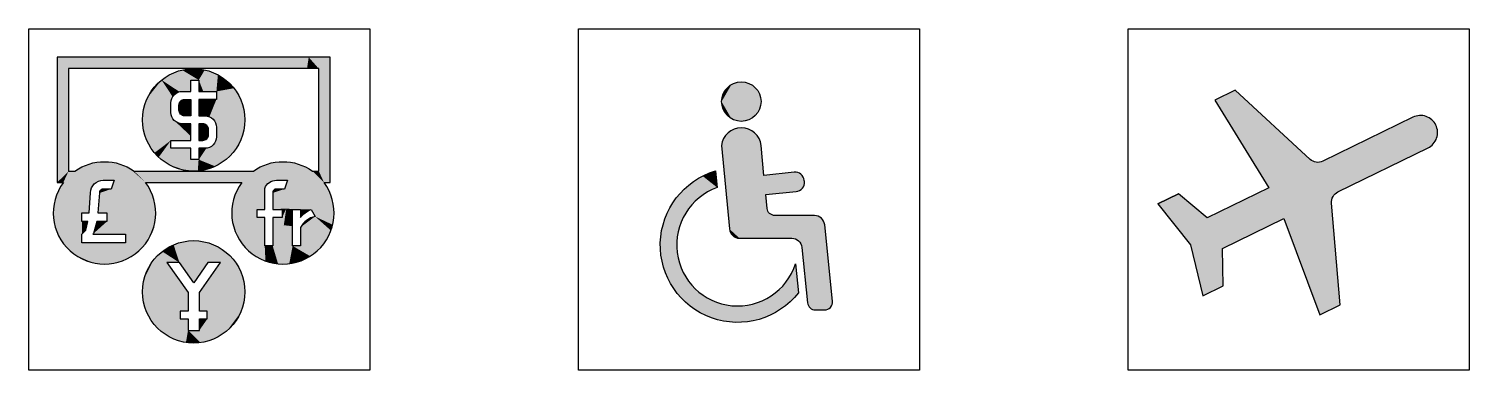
# Model space of a CAD drawing. Extents: x 1216 to 44401, y 2119 to 23617.
# Drawn here: x 34131 to 38353, y 11055 to 12055 of the extents above; entities that cross this region are included whole.
import ezdxf

# ---------------------------------------------------------------- set-up
doc = ezdxf.new("R2010")
doc.units = 0
doc.header["$LTSCALE"] = 10
doc.header["$MEASUREMENT"] = 0
doc.layers.get('0').update_dxf_attribs({"linetype": 'CONTINUOUS'})

# ---------------------------------------------------------------- blocks, each defined once
blk = doc.blocks.new('A$C30167AAD')
at = {"color": 142, "true_color": 0x0094d4}
for points in [[(0, 0), (0, 1000), (1000, 1000), (1000, 0)], [(466.7, 150), (466.7, 116.7), (500, 116.7), (500, 150), (523.3, 150), (523.3, 173.3), (500, 173.3), (500, 227.1), (561.7, 315), (525, 315), (483.3, 255.5), (441.6, 315), (405, 315), (466.7, 227.1), (466.7, 173.3), (443.3, 173.3), (443.3, 150)]]:
    blk.add_lwpolyline(points, close=True, dxfattribs=at)
for points in [[(101.2, 550, 1.982623), (342.5, 550), (624.2, 550, 1.982623), (865.4, 550), (883.3, 550), (883.3, 916.7), (83.3, 916.7), (83.3, 550)], [(116.7, 883.3), (116.7, 583.3), (135.3, 583.3, -0.317731), (308.4, 583.3), (658.2, 583.3, -0.317731), (831.4, 583.3), (850, 583.3), (850, 883.3)], [(498.3, 816.7), (550, 816.7), (550, 793.3), (498.3, 793.3), (498.3, 745), (516.7, 745, -0.414214), (550, 711.7), (550, 683.3, -0.414214), (516.7, 650), (498.3, 650), (498.3, 616.7), (475, 616.7), (475, 650), (416.7, 650), (416.7, 673.3), (475, 673.3), (475, 721.7), (450, 721.7, -0.414214), (416.7, 755), (416.7, 783.3, -0.414214), (450, 816.7), (475, 816.7), (475, 850), (498.3, 850)], [(440, 776.7, -0.414214), (456.7, 793.3), (475, 793.3), (475, 745), (456.7, 745, -0.414214), (440, 761.7)], [(510, 721.7), (498.3, 721.7), (498.3, 673.3), (510, 673.3, 0.414214), (526.7, 690), (526.7, 705, 0.414214)], [(187.8, 398.7), (283, 398.7), (283, 373.1), (155.6, 373.1), (155.6, 398.7), (167, 410.6), (172.8, 435.4), (155.6, 435.4), (155.6, 461.1), (176.9, 461.1), (181.3, 519.7, -0.414214), (218, 556.4), (250.5, 556.4), (241.7, 530.7), (218, 530.7, 0.432245), (207, 519.1), (202.7, 461.1), (229, 461.1), (229, 435.4), (199, 435.4), (189.4, 400.5)], [(726, 556.4), (758.5, 556.4), (749.7, 530.7), (726, 530.7, 0.432245), (715, 519.1), (715, 470.7), (742.5, 470.7), (742.5, 447.3), (715, 447.3), (715, 364), (691.6, 364), (691.6, 447.3), (669.1, 447.3), (669.1, 470.7), (691.6, 470.7), (691.6, 532.7, -0.312223)], [(839.2, 450.2, 0.224616), (796.6, 418), (796.6, 364), (773.3, 364), (773.3, 470.7), (796.6, 470.7), (796.6, 447.3, -0.155635), (827.5, 470.7)]]:
    blk.add_lwpolyline(points, format="xyb", close=True, dxfattribs=at)
for centre in [(483.3, 733.3), (483.3, 229.4)]:
    blk.add_circle(centre, 150, dxfattribs=at)
at = {"color": 142, "linetype": 'CONTINUOUS', "true_color": 0x0094d4}
for points in [[(116.7, 883.3), (518.4, 916.7), (83.3, 916.7)], [(116.7, 883.3), (83.3, 916.7), (83.3, 786.6)], [(116.7, 883.3), (516.1, 883.3), (518.4, 916.7)], [(518.4, 916.7), (516.1, 883.3), (815.5, 883.3)], [(518.4, 916.7), (815.5, 883.3), (820.5, 916.7)], [(850, 883.3), (820.5, 916.7), (815.5, 883.3)], [(850, 883.3), (883.3, 916.7), (820.5, 916.7)], [(850, 883.3), (883.3, 820.5), (883.3, 916.7)], [(116.7, 883.3), (83.3, 786.6), (116.7, 788)], [(389.2, 850.1), (356, 812.6), (347.9, 797.8)], [(389.2, 850.1), (347.9, 797.8), (421.7, 800.9)], [(389.2, 850.1), (365.6, 826.3), (356, 812.6)], [(389.2, 850.1), (376.8, 838.9), (365.6, 826.3)], [(498.3, 850), (402.9, 859.9), (389.2, 850.1)], [(389.2, 850.1), (421.7, 800.9), (423.3, 803.3)], [(389.2, 850.1), (423.3, 803.3), (425.1, 805.4)], [(389.2, 850.1), (425.1, 805.4), (427, 807.5)], [(389.2, 850.1), (427, 807.5), (429.1, 809.3)], [(389.2, 850.1), (429.1, 809.3), (431.4, 811)], [(389.2, 850.1), (431.4, 811), (433.8, 812.5)], [(389.2, 850.1), (433.8, 812.5), (436.3, 813.7)], [(389.2, 850.1), (436.3, 813.7), (438.9, 814.8)], [(389.2, 850.1), (438.9, 814.8), (441.6, 815.6)], [(389.2, 850.1), (441.6, 815.6), (444.4, 816.2)], [(389.2, 850.1), (444.4, 816.2), (447.2, 816.5)], [(389.2, 850.1), (447.2, 816.5), (450, 816.7)], [(389.2, 850.1), (450, 816.7), (475, 816.7)], [(475, 850), (498.3, 850), (389.2, 850.1)], [(475, 850), (389.2, 850.1), (475, 816.7)], [(498.3, 850), (417.6, 868.1), (402.9, 859.9)], [(498.3, 850), (433.1, 874.7), (417.6, 868.1)], [(498.3, 850), (449.2, 879.4), (433.1, 874.7)], [(498.3, 850), (465.7, 882.3), (449.2, 879.4)], [(498.3, 850), (482.5, 883.3), (465.7, 882.3)], [(498.3, 850), (499.3, 882.5), (482.5, 883.3)], [(498.3, 850), (515.9, 879.8), (499.3, 882.5)], [(498.3, 850), (511.5, 816.7), (515.9, 879.8)], [(498.3, 850), (498.3, 816.7), (511.5, 816.7)], [(550, 816.7), (515.9, 879.8), (511.5, 816.7)], [(550, 816.7), (525.8, 877.2), (515.9, 879.8)], [(550, 816.7), (535.6, 873.9), (525.8, 877.2)], [(550, 816.7), (545.1, 870), (535.6, 873.9)], [(550, 816.7), (554.3, 865.5), (545.1, 870)], [(550, 816.7), (563.2, 860.3), (554.3, 865.5)], [(550, 816.7), (571.7, 854.5), (563.2, 860.3)], [(550, 816.7), (579.8, 848.2), (571.7, 854.5)], [(550, 816.7), (587.5, 841.3), (579.8, 848.2)], [(850, 883.3), (850, 819.1), (883.3, 820.5)], [(549.6, 678.2), (616, 803.3), (612.8, 809)], [(549.7, 678.6), (549.6, 678.2), (612.8, 809)], [(549.6, 678.2), (619, 797.3), (616, 803.3)], [(549.7, 679.1), (549.7, 678.6), (612.8, 809)], [(549.8, 679.6), (549.7, 679.1), (612.8, 809)], [(549.8, 680), (549.8, 679.6), (612.8, 809)], [(549.9, 680.5), (549.8, 680), (612.8, 809)], [(549.9, 681), (549.9, 680.5), (612.8, 809)], [(549.9, 681.4), (549.9, 681), (612.8, 809)], [(550, 681.9), (549.9, 681.4), (612.8, 809)], [(550, 816.7), (594.6, 833.9), (587.5, 841.3)], [(550, 816.7), (601.3, 826), (594.6, 833.9)], [(550, 816.7), (607.3, 817.7), (601.3, 826)], [(550, 816.7), (612.8, 809), (607.3, 817.7)], [(550, 816.7), (550, 806.4), (612.8, 809)], [(550, 682.4), (550, 681.9), (612.8, 809)], [(550, 682.9), (550, 682.4), (612.8, 809)], [(550, 683.3), (550, 682.9), (612.8, 809)], [(550, 793.3), (550, 683.3), (612.8, 809)], [(550, 793.3), (612.8, 809), (550, 806.4)], [(850, 646), (883.3, 642.5), (883.3, 820.5)], [(850, 646), (883.3, 820.5), (850, 819.1)], [(116.7, 788), (83.3, 786.6), (83.3, 726.8)], [(116.7, 788), (83.3, 726.8), (116.7, 723.3)], [(333.3, 733.3), (420.2, 798.2), (420.9, 799.6)], [(333.3, 733.3), (420.9, 799.6), (333.4, 738.9)], [(333.3, 733.3), (419.5, 796.8), (420.2, 798.2)], [(333.3, 733.3), (418.9, 795.4), (419.5, 796.8)], [(333.3, 733.3), (418.4, 794), (418.9, 795.4)], [(333.3, 733.3), (417.9, 792.5), (418.4, 794)], [(333.3, 733.3), (417.6, 791), (417.9, 792.5)], [(333.3, 733.3), (417.2, 789.5), (417.6, 791)], [(333.3, 733.3), (417, 788), (417.2, 789.5)], [(333.3, 733.3), (416.8, 786.4), (417, 788)], [(333.3, 733.3), (416.7, 784.9), (416.8, 786.4)], [(333.3, 733.3), (416.7, 783.3), (416.7, 784.9)], [(333.3, 733.3), (416.7, 755), (416.7, 783.3)], [(420.9, 799.6), (333.7, 744.4), (333.4, 738.9)], [(420.9, 799.6), (334.3, 750), (333.7, 744.4)], [(420.9, 799.6), (335, 755.5), (334.3, 750)], [(420.9, 799.6), (335.9, 760.9), (335, 755.5)], [(420.9, 799.6), (337, 766.4), (335.9, 760.9)], [(420.9, 799.6), (338.3, 771.8), (337, 766.4)], [(420.9, 799.6), (339.9, 777.1), (338.3, 771.8)], [(420.9, 799.6), (341.6, 782.4), (339.9, 777.1)], [(420.9, 799.6), (343.5, 787.6), (341.6, 782.4)], [(420.9, 799.6), (345.6, 792.7), (343.5, 787.6)], [(420.9, 799.6), (347.9, 797.8), (345.6, 792.7)], [(420.9, 799.6), (421.7, 800.9), (347.9, 797.8)], [(440, 761.7), (475, 745), (475, 793.3)], [(440, 761.7), (475, 793.3), (456.7, 793.3)], [(440, 761.7), (456.7, 793.3), (454.5, 793.2)], [(440, 761.7), (454.5, 793.2), (452.4, 792.8)], [(440, 761.7), (452.4, 792.8), (450.3, 792.1)], [(440, 761.7), (450.3, 792.1), (448.3, 791.1)], [(440, 761.7), (448.3, 791.1), (446.5, 789.9)], [(440, 761.7), (446.5, 789.9), (444.9, 788.5)], [(440, 761.7), (444.9, 788.5), (443.4, 786.8)], [(440, 761.7), (443.4, 786.8), (442.2, 785)], [(440, 761.7), (442.2, 785), (441.3, 783)], [(440, 761.7), (441.3, 783), (440.6, 781)], [(440, 761.7), (440.6, 781), (440.1, 778.8)], [(440, 761.7), (440.1, 778.8), (440, 776.7)], [(440, 761.7), (440.1, 759.5), (440.6, 757.4)], [(440, 761.7), (440.6, 757.4), (441.3, 755.3)], [(440, 761.7), (441.3, 755.3), (442.2, 753.3)], [(440, 761.7), (442.2, 753.3), (443.4, 751.5)], [(440, 761.7), (443.4, 751.5), (444.9, 749.9)], [(440, 761.7), (444.9, 749.9), (446.5, 748.4)], [(440, 761.7), (446.5, 748.4), (448.3, 747.2)], [(440, 761.7), (448.3, 747.2), (450.3, 746.3)], [(440, 761.7), (450.3, 746.3), (452.4, 745.6)], [(440, 761.7), (452.4, 745.6), (454.5, 745.1)], [(440, 761.7), (454.5, 745.1), (456.7, 745)], [(440, 761.7), (456.7, 745), (475, 745)], [(509.9, 793.3), (498.3, 793.3), (498.3, 745)], [(509.9, 793.3), (498.3, 745), (506.6, 745)], [(550, 793.3), (509.9, 793.3), (506.6, 745)], [(550, 793.3), (506.6, 745), (516.7, 745)], [(550, 793.3), (516.7, 745), (521, 744.7)], [(550, 793.3), (521, 744.7), (525.3, 743.9)], [(550, 793.3), (525.3, 743.9), (529.4, 742.5)], [(550, 793.3), (529.4, 742.5), (533.3, 740.5)], [(550, 793.3), (533.3, 740.5), (537, 738.1)], [(550, 793.3), (537, 738.1), (540.2, 735.2)], [(550, 793.3), (540.2, 735.2), (543.1, 732)], [(550, 793.3), (543.1, 732), (545.5, 728.3)], [(550, 793.3), (545.5, 728.3), (547.5, 724.4)], [(550, 793.3), (547.5, 724.4), (548.9, 720.3)], [(550, 793.3), (548.9, 720.3), (549.7, 716)], [(549.6, 678.2), (621.7, 791.3), (619, 797.3)], [(549.6, 678.2), (624.1, 785.1), (621.7, 791.3)], [(549.6, 678.2), (626.2, 778.9), (624.1, 785.1)], [(549.6, 678.2), (628.1, 772.6), (626.2, 778.9)], [(549.6, 678.2), (629.7, 766.1), (628.1, 772.6)], [(549.6, 678.2), (631, 759.6), (629.7, 766.1)], [(550, 793.3), (549.7, 716), (550, 711.7)], [(550, 793.3), (550, 711.7), (550, 683.3)], [(116.7, 583.3), (116.7, 723.3), (83.3, 726.8)], [(116.7, 583.3), (83.3, 726.8), (83.3, 550)], [(333.3, 733.3), (417, 750.6), (416.7, 755)], [(333.3, 733.3), (417.8, 746.4), (417, 750.6)], [(333.3, 733.3), (419.2, 742.2), (417.8, 746.4)], [(333.3, 733.3), (421.1, 738.3), (419.2, 742.2)], [(333.3, 733.3), (423.6, 734.7), (421.1, 738.3)], [(333.3, 733.3), (426.4, 731.4), (423.6, 734.7)], [(333.3, 733.3), (333.4, 730.5), (333.4, 727.7)], [(333.3, 733.3), (333.4, 727.7), (333.6, 725)], [(333.3, 733.3), (333.6, 725), (333.7, 722.2)], [(333.3, 733.3), (333.7, 722.2), (334, 719.4)], [(333.3, 733.3), (334, 719.4), (334.3, 716.6)], [(333.3, 733.3), (334.3, 716.6), (334.6, 713.8)], [(333.3, 733.3), (334.6, 713.8), (335, 711.1)], [(333.3, 733.3), (335, 711.1), (335.4, 708.3)], [(333.3, 733.3), (335.4, 708.3), (335.9, 705.6)], [(333.3, 733.3), (335.9, 705.6), (336.5, 702.8)], [(333.3, 733.3), (336.5, 702.8), (337.1, 700.1)], [(333.3, 733.3), (337.1, 700.1), (475, 685.5)], [(333.3, 733.3), (475, 685.5), (426.4, 731.4)], [(475, 685.5), (429.7, 728.6), (426.4, 731.4)], [(475, 685.5), (433.3, 726.1), (429.7, 728.6)], [(475, 685.5), (437.2, 724.2), (433.3, 726.1)], [(475, 685.5), (441.4, 722.8), (437.2, 724.2)], [(475, 685.5), (445.6, 722), (441.4, 722.8)], [(475, 685.5), (450, 721.7), (445.6, 722)], [(475, 685.5), (475, 721.7), (450, 721.7)], [(498.3, 683.1), (502.3, 682.7), (504.9, 721.7)], [(498.3, 683.1), (504.9, 721.7), (498.3, 721.7)], [(502.3, 682.7), (512.2, 721.5), (510, 721.7)], [(502.3, 682.7), (510, 721.7), (504.9, 721.7)], [(502.3, 682.7), (514.3, 721.1), (512.2, 721.5)], [(502.3, 682.7), (516.4, 720.4), (514.3, 721.1)], [(502.3, 682.7), (518.3, 719.4), (516.4, 720.4)], [(502.3, 682.7), (520.1, 718.2), (518.3, 719.4)], [(502.3, 682.7), (521.8, 716.8), (520.1, 718.2)], [(549.6, 678.2), (632, 753.1), (631, 759.6)], [(549.6, 678.2), (632.8, 746.5), (632, 753.1)], [(549.6, 678.2), (633.2, 739.9), (632.8, 746.5)], [(549.6, 678.2), (633.3, 733.3), (633.2, 739.9)], [(549.6, 678.2), (633.2, 727.9), (633.3, 733.3)], [(549.6, 678.2), (632.9, 722.5), (633.2, 727.9)], [(549.6, 678.2), (632.5, 717.1), (632.9, 722.5)], [(416.7, 673.3), (475, 685.5), (337.1, 700.1)], [(416.7, 673.3), (337.1, 700.1), (342, 683)], [(416.7, 673.3), (342, 683), (349, 666.5)], [(416.7, 673.3), (475, 673.3), (475, 685.5)], [(498.3, 673.3), (502.3, 682.7), (498.3, 683.1)], [(498.3, 673.3), (501.6, 673.3), (502.3, 682.7)], [(510, 673.3), (502.3, 682.7), (501.6, 673.3)], [(502.3, 682.7), (523.2, 715.1), (521.8, 716.8)], [(502.3, 682.7), (524.4, 713.3), (523.2, 715.1)], [(502.3, 682.7), (525.4, 711.4), (524.4, 713.3)], [(502.3, 682.7), (526.1, 709.3), (525.4, 711.4)], [(502.3, 682.7), (526.5, 707.2), (526.1, 709.3)], [(502.3, 682.7), (526.7, 705), (526.5, 707.2)], [(502.3, 682.7), (526.7, 690), (526.7, 705)], [(502.3, 682.7), (526.6, 689.1), (526.7, 690)], [(502.3, 682.7), (526.6, 688.3), (526.6, 689.1)], [(502.3, 682.7), (526.5, 687.5), (526.6, 688.3)], [(502.3, 682.7), (526.3, 686.6), (526.5, 687.5)], [(502.3, 682.7), (526.1, 685.8), (526.3, 686.6)], [(502.3, 682.7), (525.9, 685), (526.1, 685.8)], [(502.3, 682.7), (525.6, 684.2), (525.9, 685)], [(502.3, 682.7), (525.3, 683.4), (525.6, 684.2)], [(502.3, 682.7), (524.9, 682.6), (525.3, 683.4)], [(502.3, 682.7), (523.6, 680.4), (524.1, 681.1)], [(502.3, 682.7), (524.1, 681.1), (524.5, 681.9)], [(502.3, 682.7), (524.5, 681.9), (524.9, 682.6)], [(510, 673.3), (523.6, 680.4), (502.3, 682.7)], [(510, 673.3), (522.8, 679.4), (523.6, 680.4)], [(510, 673.3), (521.9, 678.4), (522.8, 679.4)], [(510, 673.3), (521, 677.5), (521.9, 678.4)], [(510, 673.3), (519.9, 676.6), (521, 677.5)], [(510, 673.3), (518.8, 675.9), (519.9, 676.6)], [(510, 673.3), (517.7, 675.2), (518.8, 675.9)], [(619.5, 670.3), (549.5, 677.7), (548.6, 673.9)], [(549.6, 678.2), (549.5, 677.7), (619.5, 670.3)], [(549.6, 678.2), (631.8, 711.7), (632.5, 717.1)], [(549.6, 678.2), (630.9, 706.4), (631.8, 711.7)], [(549.6, 678.2), (629.8, 701.1), (630.9, 706.4)], [(549.6, 678.2), (628.6, 695.8), (629.8, 701.1)], [(549.6, 678.2), (627.1, 690.6), (628.6, 695.8)], [(549.6, 678.2), (625.5, 685.4), (627.1, 690.6)], [(549.6, 678.2), (623.6, 680.3), (625.5, 685.4)], [(549.6, 678.2), (621.6, 675.3), (623.6, 680.3)], [(549.6, 678.2), (619.5, 670.3), (621.6, 675.3)], [(416.7, 673.3), (349, 666.5), (357.9, 651.1)], [(416.7, 673.3), (357.9, 651.1), (368.6, 636.8)], [(416.7, 673.3), (368.6, 636.8), (380.8, 623.8)], [(416.7, 673.3), (380.8, 623.8), (394.6, 612.4)], [(416.7, 673.3), (394.6, 612.4), (409.5, 602.7)], [(416.7, 650), (416.7, 673.3), (409.5, 602.7)], [(409.5, 602.7), (475, 616.7), (475, 650)], [(416.7, 650), (409.5, 602.7), (475, 650)], [(498.3, 616.7), (606.3, 647.4), (613.4, 658.6)], [(520.5, 650.2), (498.3, 616.7), (613.4, 658.6)], [(520.5, 650.2), (516.7, 650), (498.3, 616.7)], [(516.7, 650), (500, 650), (498.3, 626.1)], [(516.7, 650), (498.3, 626.1), (498.3, 616.7)], [(498.3, 616.7), (598.3, 637), (606.3, 647.4)], [(498.3, 616.7), (589.4, 627.2), (598.3, 637)], [(510, 673.3), (516.5, 674.6), (517.7, 675.2)], [(510, 673.3), (515.2, 674.2), (516.5, 674.6)], [(510, 673.3), (514, 673.8), (515.2, 674.2)], [(510, 673.3), (512.6, 673.5), (514, 673.8)], [(510, 673.3), (511.3, 673.4), (512.6, 673.5)], [(524.4, 650.9), (520.5, 650.2), (613.4, 658.6)], [(619.5, 670.3), (528.1, 652), (524.4, 650.9)], [(619.5, 670.3), (524.4, 650.9), (613.4, 658.6)], [(619.5, 670.3), (531.7, 653.6), (528.1, 652)], [(619.5, 670.3), (535, 655.5), (531.7, 653.6)], [(619.5, 670.3), (538.1, 657.8), (535, 655.5)], [(619.5, 670.3), (541, 660.5), (538.1, 657.8)], [(619.5, 670.3), (543.5, 663.5), (541, 660.5)], [(619.5, 670.3), (545.6, 666.8), (543.5, 663.5)], [(619.5, 670.3), (547.3, 670.2), (545.6, 666.8)], [(619.5, 670.3), (548.6, 673.9), (547.3, 670.2)], [(865.4, 550), (883.3, 642.5), (850, 646)], [(865.4, 550), (850, 646), (850, 583.3)], [(865.4, 550), (883.3, 550), (883.3, 642.5)], [(342.5, 550), (148.3, 591.6), (135.3, 583.3)], [(342.5, 550), (162, 598.4), (148.3, 591.6)], [(342.5, 550), (176.4, 603.8), (162, 598.4)], [(342.5, 550), (191.3, 607.7), (176.4, 603.8)], [(342.5, 550), (206.5, 610.1), (191.3, 607.7)], [(342.5, 550), (221.9, 610.8), (206.5, 610.1)], [(342.5, 550), (237.2, 610.1), (221.9, 610.8)], [(342.5, 550), (252.4, 607.7), (237.2, 610.1)], [(342.5, 550), (267.3, 603.8), (252.4, 607.7)], [(342.5, 550), (281.7, 598.4), (267.3, 603.8)], [(342.5, 550), (295.4, 591.6), (281.7, 598.4)], [(342.5, 550), (308.4, 583.3), (295.4, 591.6)], [(409.5, 602.7), (495.4, 583.8), (497.7, 616.7)], [(409.5, 602.7), (497.7, 616.7), (475, 616.7)], [(409.5, 602.7), (425.6, 594.9), (442.4, 589)], [(409.5, 602.7), (442.4, 589), (459.8, 585.2)], [(409.5, 602.7), (459.8, 585.2), (477.6, 583.4)], [(409.5, 602.7), (477.6, 583.4), (495.4, 583.8)], [(498.3, 616.7), (497.7, 616.7), (495.4, 583.8)], [(498.3, 616.7), (495.4, 583.8), (508.5, 585.5)], [(498.3, 616.7), (579.6, 618.3), (589.4, 627.2)], [(498.3, 616.7), (569.1, 610.3), (579.6, 618.3)], [(498.3, 616.7), (508.5, 585.5), (521.4, 588.2)], [(498.3, 616.7), (521.4, 588.2), (534, 592.2)], [(498.3, 616.7), (534, 592.2), (546.2, 597.2)], [(498.3, 616.7), (546.2, 597.2), (558, 603.2)], [(498.3, 616.7), (558, 603.2), (569.1, 610.3)], [(831.4, 583.3), (671.2, 591.6), (658.2, 583.3)], [(831.4, 583.3), (685, 598.4), (671.2, 591.6)], [(831.4, 583.3), (699.4, 603.8), (685, 598.4)], [(831.4, 583.3), (714.3, 607.7), (699.4, 603.8)], [(831.4, 583.3), (729.4, 610.1), (714.3, 607.7)], [(831.4, 583.3), (744.8, 610.8), (729.4, 610.1)], [(831.4, 583.3), (760.2, 610.1), (744.8, 610.8)], [(831.4, 583.3), (775.4, 607.7), (760.2, 610.1)], [(831.4, 583.3), (790.2, 603.8), (775.4, 607.7)], [(831.4, 583.3), (804.6, 598.4), (790.2, 603.8)], [(831.4, 583.3), (818.4, 591.6), (804.6, 598.4)], [(101.2, 550), (72, 467.6), (71.9, 458.7)], [(101.2, 550), (71.9, 458.7), (72.3, 449.8)], [(101.2, 550), (72.7, 476.4), (72, 467.6)], [(101.2, 550), (72.3, 449.8), (155.6, 452.7)], [(101.2, 550), (73.9, 485.2), (72.7, 476.4)], [(101.2, 550), (75.6, 493.9), (73.9, 485.2)], [(101.2, 550), (77.8, 502.5), (75.6, 493.9)], [(101.2, 550), (80.5, 511), (77.8, 502.5)], [(101.2, 550), (83.7, 519.2), (80.5, 511)], [(116.7, 583.3), (83.3, 550), (101.2, 550)], [(101.2, 550), (87.4, 527.3), (83.7, 519.2)], [(101.2, 550), (91.6, 535.1), (87.4, 527.3)], [(101.2, 550), (96.2, 542.7), (91.6, 535.1)], [(116.7, 583.3), (101.2, 550), (218, 556.4)], [(101.2, 550), (213.2, 556.1), (218, 556.4)], [(101.2, 550), (208.5, 555.2), (213.2, 556.1)], [(101.2, 550), (203.9, 553.6), (208.5, 555.2)], [(101.2, 550), (199.6, 551.5), (203.9, 553.6)], [(101.2, 550), (195.6, 548.8), (199.6, 551.5)], [(101.2, 550), (155.6, 461.1), (176.9, 461.1)], [(101.2, 550), (176.9, 461.1), (181.3, 519.7)], [(101.2, 550), (181.3, 519.7), (181.6, 524.5)], [(101.2, 550), (181.6, 524.5), (182.5, 529.2)], [(101.2, 550), (182.5, 529.2), (184.1, 533.8)], [(101.2, 550), (184.1, 533.8), (186.2, 538.1)], [(101.2, 550), (186.2, 538.1), (188.9, 542.1)], [(101.2, 550), (188.9, 542.1), (192, 545.7)], [(101.2, 550), (192, 545.7), (195.6, 548.8)], [(101.2, 550), (155.6, 452.7), (155.6, 461.1)], [(342.5, 550), (135.3, 583.3), (116.7, 583.3)], [(116.7, 583.3), (218, 556.4), (250.5, 556.4)], [(342.5, 550), (116.7, 583.3), (250.5, 556.4)], [(250.5, 556.4), (241.7, 530.7), (347.1, 543.4)], [(342.5, 550), (250.5, 556.4), (347.1, 543.4)], [(342.5, 550), (495.4, 583.3), (308.4, 583.3)], [(342.5, 550), (493.1, 550), (495.4, 583.3)], [(831.4, 583.3), (495.4, 583.3), (493.1, 550)], [(831.4, 583.3), (493.1, 550), (624.2, 550)], [(831.4, 583.3), (658.2, 583.3), (495.4, 583.3)], [(831.4, 583.3), (616, 537.7), (612.4, 531.3)], [(831.4, 583.3), (612.4, 531.3), (718.6, 555.7)], [(612.4, 531.3), (715, 554.7), (718.6, 555.7)], [(612.4, 531.3), (711.6, 553.5), (715, 554.7)], [(612.4, 531.3), (708.2, 551.8), (711.6, 553.5)], [(612.4, 531.3), (705.1, 549.9), (708.2, 551.8)], [(612.4, 531.3), (702.2, 547.6), (705.1, 549.9)], [(831.4, 583.3), (619.9, 544), (616, 537.7)], [(831.4, 583.3), (624.2, 550), (619.9, 544)], [(831.4, 583.3), (718.6, 555.7), (722.3, 556.2)], [(831.4, 583.3), (722.3, 556.2), (726, 556.4)], [(831.4, 583.3), (726, 556.4), (758.5, 556.4)], [(831.4, 583.3), (758.5, 556.4), (749.7, 530.7)], [(831.4, 583.3), (749.7, 530.7), (865.4, 550)], [(749.7, 530.7), (869.2, 544.7), (865.4, 550)], [(831.4, 583.3), (865.4, 550), (850, 583.3)], [(241.7, 530.7), (207, 519.1), (202.7, 461.1)], [(241.7, 530.7), (202.7, 461.1), (229, 461.1)], [(241.7, 530.7), (207.2, 522), (207, 520.6)], [(241.7, 530.7), (207, 520.6), (207, 519.1)], [(241.7, 530.7), (207.6, 523.5), (207.2, 522)], [(241.7, 530.7), (208.2, 524.8), (207.6, 523.5)], [(241.7, 530.7), (209, 526.1), (208.2, 524.8)], [(241.7, 530.7), (209.9, 527.3), (209, 526.1)], [(241.7, 530.7), (211, 528.3), (209.9, 527.3)], [(241.7, 530.7), (212.3, 529.2), (211, 528.3)], [(241.7, 530.7), (213.6, 529.8), (212.3, 529.2)], [(241.7, 530.7), (215, 530.3), (213.6, 529.8)], [(241.7, 530.7), (216.5, 530.6), (215, 530.3)], [(241.7, 530.7), (218, 530.7), (216.5, 530.6)], [(241.7, 530.7), (229, 461.1), (229, 455.2)], [(241.7, 530.7), (229, 455.2), (371.9, 460.1)], [(241.7, 530.7), (351.3, 536.6), (347.1, 543.4)], [(241.7, 530.7), (355.2, 529.6), (351.3, 536.6)], [(241.7, 530.7), (371.9, 460.1), (371.7, 468.1)], [(241.7, 530.7), (371.7, 468.1), (371.1, 476.1)], [(241.7, 530.7), (371.1, 476.1), (370.1, 484.1)], [(241.7, 530.7), (370.1, 484.1), (368.6, 491.9)], [(241.7, 530.7), (368.6, 491.9), (366.7, 499.7)], [(241.7, 530.7), (366.7, 499.7), (364.4, 507.4)], [(241.7, 530.7), (364.4, 507.4), (361.8, 515)], [(241.7, 530.7), (361.8, 515), (358.7, 522.4)], [(241.7, 530.7), (358.7, 522.4), (355.2, 529.6)], [(612.4, 531.3), (595.5, 475.1), (595, 467.8)], [(612.4, 531.3), (595, 467.8), (669.1, 470.3)], [(612.4, 531.3), (596.4, 482.4), (595.5, 475.1)], [(612.4, 531.3), (597.6, 489.7), (596.4, 482.4)], [(612.4, 531.3), (599.2, 496.9), (597.6, 489.7)], [(612.4, 531.3), (601.2, 504), (599.2, 496.9)], [(612.4, 531.3), (603.5, 511.1), (601.2, 504)], [(612.4, 531.3), (606.1, 517.9), (603.5, 511.1)], [(612.4, 531.3), (609.1, 524.7), (606.1, 517.9)], [(612.4, 531.3), (699.5, 545.1), (702.2, 547.6)], [(612.4, 531.3), (697.1, 542.3), (699.5, 545.1)], [(612.4, 531.3), (694.9, 539.3), (697.1, 542.3)], [(612.4, 531.3), (693.1, 536.1), (694.9, 539.3)], [(612.4, 531.3), (691.6, 532.7), (693.1, 536.1)], [(612.4, 531.3), (691.6, 471.1), (691.6, 532.7)], [(612.4, 531.3), (669.1, 470.3), (669.1, 470.7)], [(612.4, 531.3), (669.1, 470.7), (679.5, 470.7)], [(612.4, 531.3), (679.5, 470.7), (691.6, 471.1)], [(749.7, 530.7), (715.2, 522), (715, 520.6)], [(749.7, 530.7), (715, 520.6), (715, 519.1)], [(749.7, 530.7), (715, 519.1), (715, 471.9)], [(749.7, 530.7), (715, 471.9), (893.8, 478)], [(749.7, 530.7), (715.6, 523.5), (715.2, 522)], [(749.7, 530.7), (716.2, 524.8), (715.6, 523.5)], [(749.7, 530.7), (717, 526.1), (716.2, 524.8)], [(749.7, 530.7), (717.9, 527.3), (717, 526.1)], [(749.7, 530.7), (719, 528.3), (717.9, 527.3)], [(749.7, 530.7), (720.3, 529.2), (719, 528.3)], [(749.7, 530.7), (721.6, 529.8), (720.3, 529.2)], [(749.7, 530.7), (723, 530.3), (721.6, 529.8)], [(749.7, 530.7), (724.5, 530.6), (723, 530.3)], [(749.7, 530.7), (726, 530.7), (724.5, 530.6)], [(749.7, 530.7), (872.7, 539.2), (869.2, 544.7)], [(749.7, 530.7), (876, 533.6), (872.7, 539.2)], [(749.7, 530.7), (879, 527.8), (876, 533.6)], [(749.7, 530.7), (893.8, 478), (892.9, 484.5)], [(749.7, 530.7), (892.9, 484.5), (891.8, 490.9)], [(749.7, 530.7), (891.8, 490.9), (890.3, 497.3)], [(749.7, 530.7), (890.3, 497.3), (888.6, 503.5)], [(749.7, 530.7), (888.6, 503.5), (886.6, 509.8)], [(749.7, 530.7), (886.6, 509.8), (884.3, 515.9)], [(749.7, 530.7), (884.3, 515.9), (881.8, 521.9)], [(749.7, 530.7), (881.8, 521.9), (879, 527.8)], [(669.1, 447.3), (669.1, 470.3), (595, 467.8)], [(669.1, 447.3), (595, 467.8), (595.3, 448.7)], [(754.7, 473.2), (715, 471.9), (715, 470.7)], [(754.7, 473.2), (715, 470.7), (742.5, 470.7)], [(730.7, 311.5), (754.7, 473.2), (742.5, 447.3)], [(754.7, 473.2), (742.5, 470.7), (742.5, 447.3)], [(754.7, 473.2), (747.5, 424.7), (773.3, 421.8)], [(893.8, 478), (754.7, 473.2), (796.6, 470.7)], [(754.7, 473.2), (773.3, 421.8), (773.3, 470.7)], [(754.7, 473.2), (773.3, 470.7), (796.6, 470.7)], [(893.8, 478), (796.6, 470.7), (827.5, 470.7)], [(796.6, 470.7), (796.6, 447.3), (798.6, 450)], [(796.6, 470.7), (798.6, 450), (800.7, 452.5)], [(796.6, 470.7), (800.7, 452.5), (802.9, 454.9)], [(796.6, 470.7), (802.9, 454.9), (805.2, 457.2)], [(796.6, 470.7), (805.2, 457.2), (807.7, 459.4)], [(796.6, 470.7), (807.7, 459.4), (810.2, 461.4)], [(796.6, 470.7), (810.2, 461.4), (812.9, 463.3)], [(796.6, 470.7), (812.9, 463.3), (815.7, 465.1)], [(796.6, 470.7), (815.7, 465.1), (818.5, 466.7)], [(796.6, 470.7), (818.5, 466.7), (821.4, 468.2)], [(796.6, 470.7), (821.4, 468.2), (824.4, 469.5)], [(796.6, 470.7), (824.4, 469.5), (827.5, 470.7)], [(839.2, 450.2), (893.8, 478), (827.5, 470.7)], [(839.2, 450.2), (894.4, 472.2), (893.8, 478)], [(839.2, 450.2), (894.7, 466.4), (894.4, 472.2)], [(839.2, 450.2), (894.8, 460.6), (894.7, 466.4)], [(155.6, 398.7), (155.6, 452.7), (72.3, 449.8)], [(155.6, 398.7), (72.3, 449.8), (76.7, 423.2)], [(155.6, 398.7), (76.7, 423.2), (85.8, 397.8)], [(155.6, 398.7), (155.6, 435.4), (155.6, 452.7)], [(155.6, 398.7), (167, 410.6), (172.8, 435.4)], [(155.6, 398.7), (172.8, 435.4), (155.6, 435.4)], [(229, 435.4), (189.4, 400.5), (187.8, 398.7)], [(229, 435.4), (187.8, 398.7), (283, 398.7)], [(229, 435.4), (199, 435.4), (189.4, 400.5)], [(371.9, 460.1), (229, 455.2), (229, 435.4)], [(371.9, 460.1), (229, 435.4), (283, 398.7)], [(371.9, 460.1), (283, 398.7), (283, 373.1)], [(371.9, 460.1), (283, 373.1), (369.3, 433.2)], [(283, 373.1), (350.1, 383), (369.3, 433.2)], [(350.1, 383), (362, 407.3), (369.3, 433.2)], [(669.1, 447.3), (595.3, 448.7), (598, 429.9)], [(669.1, 447.3), (598, 429.9), (603.1, 411.6)], [(669.1, 447.3), (603.1, 411.6), (610.5, 394)], [(669.1, 447.3), (610.5, 394), (620, 377.6)], [(669.1, 447.3), (620, 377.6), (631.6, 362.5)], [(669.1, 447.3), (631.6, 362.5), (644.9, 348.9)], [(669.1, 447.3), (644.9, 348.9), (659.9, 337.2)], [(669.1, 447.3), (659.9, 337.2), (676.2, 327.4)], [(691.6, 364), (691.6, 447.3), (669.1, 447.3)], [(669.1, 447.3), (676.2, 327.4), (693.7, 319.8)], [(691.6, 364), (669.1, 447.3), (693.7, 319.8)], [(742.5, 447.3), (715, 447.3), (715, 364)], [(730.7, 311.5), (742.5, 447.3), (715, 364)], [(773.3, 364), (747.5, 424.7), (730.7, 311.5)], [(773.3, 364), (773.3, 421.8), (747.5, 424.7)], [(839.2, 450.2), (799.5, 422.9), (797.2, 419.1)], [(839.2, 450.2), (797.2, 419.1), (885.6, 409.1)], [(839.2, 450.2), (802.1, 426.6), (799.5, 422.9)], [(839.2, 450.2), (804.9, 430.1), (802.1, 426.6)], [(839.2, 450.2), (808, 433.4), (804.9, 430.1)], [(839.2, 450.2), (811.3, 436.5), (808, 433.4)], [(839.2, 450.2), (814.8, 439.3), (811.3, 436.5)], [(839.2, 450.2), (818.5, 441.8), (814.8, 439.3)], [(839.2, 450.2), (822.4, 444.1), (818.5, 441.8)], [(839.2, 450.2), (826.4, 446.1), (822.4, 444.1)], [(839.2, 450.2), (830.6, 447.8), (826.4, 446.1)], [(839.2, 450.2), (834.9, 449.2), (830.6, 447.8)], [(839.2, 450.2), (894.7, 454.7), (894.8, 460.6)], [(839.2, 450.2), (894.3, 448.9), (894.7, 454.7)], [(839.2, 450.2), (885.6, 409.1), (887.5, 414.6)], [(839.2, 450.2), (887.5, 414.6), (889.2, 420.2)], [(839.2, 450.2), (889.2, 420.2), (890.7, 425.9)], [(839.2, 450.2), (890.7, 425.9), (891.9, 431.6)], [(839.2, 450.2), (891.9, 431.6), (892.9, 437.3)], [(839.2, 450.2), (892.9, 437.3), (893.7, 443.1)], [(839.2, 450.2), (893.7, 443.1), (894.3, 448.9)], [(155.6, 398.7), (85.8, 397.8), (99.3, 374.4)], [(155.6, 398.7), (99.3, 374.4), (116.7, 353.8)], [(155.6, 398.7), (116.7, 353.8), (137.6, 336.7)], [(155.6, 373.1), (155.6, 398.7), (137.6, 336.7)], [(137.6, 336.7), (334.1, 361.3), (350.1, 383)], [(283, 373.1), (137.6, 336.7), (350.1, 383)], [(850.4, 354.3), (796.7, 418.1), (796.6, 418)], [(796.6, 364), (850.4, 354.3), (796.6, 418)], [(850.4, 354.3), (796.8, 418.3), (796.7, 418.2)], [(850.4, 354.3), (796.7, 418.2), (796.7, 418.1)], [(850.4, 354.3), (796.7, 418.1), (796.7, 418.1)], [(850.4, 354.3), (796.9, 418.5), (796.8, 418.4)], [(850.4, 354.3), (796.8, 418.4), (796.8, 418.3)], [(850.4, 354.3), (797, 418.7), (796.9, 418.6)], [(850.4, 354.3), (796.9, 418.6), (796.9, 418.5)], [(850.4, 354.3), (797.1, 418.9), (797, 418.8)], [(850.4, 354.3), (797, 418.8), (797, 418.7)], [(850.4, 354.3), (797.2, 419.1), (797.1, 419)], [(850.4, 354.3), (797.1, 419), (797.1, 418.9)], [(850.4, 354.3), (885.6, 409.1), (797.2, 419.1)], [(850.4, 354.3), (879.1, 394.1), (885.6, 409.1)], [(850.4, 354.3), (871, 379.8), (879.1, 394.1)], [(283, 373.1), (155.6, 373.1), (137.6, 336.7)], [(137.6, 336.7), (314.4, 342.8), (334.1, 361.3)], [(137.6, 336.7), (291.8, 328.1), (314.4, 342.8)], [(441.6, 315), (391.1, 347.7), (376.5, 334.7)], [(441.6, 315), (407.1, 358.6), (391.1, 347.7)], [(441.6, 315), (424.5, 367.4), (407.1, 358.6)], [(441.6, 315), (442.8, 373.8), (424.5, 367.4)], [(441.6, 315), (473.6, 269.3), (481.3, 379.4)], [(441.6, 315), (481.3, 379.4), (461.9, 377.9)], [(441.6, 315), (461.9, 377.9), (442.8, 373.8)], [(481.3, 379.4), (473.6, 269.3), (483.3, 255.5)], [(593.1, 331.7), (499.1, 378.6), (481.3, 379.4)], [(481.3, 379.4), (483.3, 255.5), (525, 315)], [(481.3, 379.4), (525, 315), (561.7, 315)], [(593.1, 331.7), (481.3, 379.4), (561.7, 315)], [(593.1, 331.7), (516.7, 375.6), (499.1, 378.6)], [(593.1, 331.7), (533.9, 370.6), (516.7, 375.6)], [(593.1, 331.7), (550.3, 363.6), (533.9, 370.6)], [(593.1, 331.7), (565.8, 354.7), (550.3, 363.6)], [(593.1, 331.7), (580.1, 344), (565.8, 354.7)], [(691.6, 364), (693.7, 319.8), (730.7, 311.5)], [(691.6, 364), (730.7, 311.5), (715, 364)], [(773.3, 364), (730.7, 311.5), (747.1, 310.9)], [(773.3, 364), (747.1, 310.9), (763.5, 312)], [(773.3, 364), (763.5, 312), (779.6, 314.9)], [(773.3, 364), (779.6, 314.9), (795.3, 319.6)], [(773.3, 364), (795.3, 319.6), (810.4, 326)], [(773.3, 364), (810.4, 326), (824.8, 333.9)], [(773.3, 364), (824.8, 333.9), (838.2, 343.4)], [(773.3, 364), (838.2, 343.4), (850.4, 354.3)], [(796.6, 364), (773.3, 364), (850.4, 354.3)], [(850.4, 354.3), (861.4, 366.5), (871, 379.8)], [(137.6, 336.7), (161.2, 323.6), (186.8, 315)], [(137.6, 336.7), (186.8, 315), (213.5, 311.1)], [(137.6, 336.7), (213.5, 311.1), (240.5, 312)], [(137.6, 336.7), (240.5, 312), (266.8, 317.7)], [(137.6, 336.7), (266.8, 317.7), (291.8, 328.1)], [(363.8, 320), (334.6, 248.8), (333.3, 229.4)], [(363.8, 320), (333.3, 229.4), (333.3, 228.2)], [(363.8, 320), (333.3, 228.2), (333.4, 226.9)], [(363.8, 320), (333.4, 226.9), (333.4, 225.7)], [(363.8, 320), (333.4, 225.7), (333.4, 224.5)], [(363.8, 320), (333.4, 224.5), (333.5, 223.2)], [(363.8, 320), (333.5, 223.2), (333.5, 222)], [(363.8, 320), (333.5, 222), (333.6, 220.8)], [(363.8, 320), (333.6, 220.8), (333.7, 219.5)], [(363.8, 320), (333.7, 219.5), (333.7, 218.3)], [(363.8, 320), (333.7, 218.3), (333.8, 217.1)], [(363.8, 320), (333.8, 217.1), (333.9, 215.8)], [(363.8, 320), (333.9, 215.8), (334.1, 214.6)], [(405, 315), (363.8, 320), (334.1, 214.6)], [(463.8, 231.1), (405, 315), (334.1, 214.6)], [(363.8, 320), (338.4, 267.9), (334.6, 248.8)], [(363.8, 320), (344.6, 286.3), (338.4, 267.9)], [(363.8, 320), (353.1, 303.8), (344.6, 286.3)], [(441.6, 315), (376.5, 334.7), (363.8, 320)], [(405, 315), (441.6, 315), (363.8, 320)], [(506.6, 236.5), (604.5, 317.9), (593.1, 331.7)], [(506.6, 236.5), (593.1, 331.7), (561.7, 315)], [(506.6, 236.5), (614.1, 302.8), (604.5, 317.9)], [(506.6, 236.5), (621.9, 286.8), (614.1, 302.8)], [(693.7, 319.8), (711.9, 314.5), (730.7, 311.5)], [(506.6, 236.5), (627.8, 269.9), (621.9, 286.8)], [(506.6, 236.5), (631.6, 252.4), (627.8, 269.9)], [(443.3, 173.3), (463.8, 231.1), (334.1, 214.6)], [(443.3, 173.3), (334.1, 214.6), (336.6, 198.3)], [(443.3, 173.3), (466.7, 227.1), (463.8, 231.1)], [(443.3, 173.3), (466.7, 173.3), (466.7, 227.1)], [(500, 116.7), (581, 115.6), (631.6, 252.4)], [(523.3, 150), (500, 116.7), (631.6, 252.4)], [(506.6, 236.5), (500, 227.1), (500, 173.3)], [(506.6, 236.5), (500, 173.3), (523.3, 173.3)], [(506.6, 236.5), (523.3, 173.3), (631.6, 252.4)], [(523.3, 173.3), (523.3, 150), (631.6, 252.4)], [(581, 115.6), (631.8, 250.5), (631.6, 252.4)], [(581, 115.6), (632.1, 248.6), (631.8, 250.5)], [(581, 115.6), (632.3, 246.7), (632.1, 248.6)], [(581, 115.6), (632.5, 244.8), (632.3, 246.7)], [(581, 115.6), (632.7, 242.9), (632.5, 244.8)], [(581, 115.6), (632.9, 240.9), (632.7, 242.9)], [(581, 115.6), (633, 239), (632.9, 240.9)], [(581, 115.6), (633.1, 237.1), (633, 239)], [(581, 115.6), (633.2, 235.2), (633.1, 237.1)], [(581, 115.6), (633.3, 233.3), (633.2, 235.2)], [(581, 115.6), (633.3, 231.3), (633.3, 233.3)], [(581, 115.6), (633.3, 229.4), (633.3, 231.3)], [(581, 115.6), (631.8, 208), (633.3, 229.4)], [(443.3, 173.3), (336.6, 198.3), (340.9, 182.4)], [(443.3, 173.3), (340.9, 182.4), (346.9, 167)], [(443.3, 173.3), (346.9, 167), (354.6, 152.4)], [(443.3, 173.3), (354.6, 152.4), (363.8, 138.8)], [(443.3, 173.3), (363.8, 138.8), (374.5, 126.2)], [(443.3, 173.3), (374.5, 126.2), (386.5, 114.9)], [(443.3, 173.3), (386.5, 114.9), (399.6, 104.9)], [(443.3, 173.3), (399.6, 104.9), (413.8, 96.5)], [(443.3, 173.3), (413.8, 96.5), (428.8, 89.7)], [(443.3, 150), (443.3, 173.3), (428.8, 89.7)], [(581, 115.6), (627.2, 186.9), (631.8, 208)], [(581, 115.6), (619.6, 166.8), (627.2, 186.9)], [(443.3, 150), (428.8, 89.7), (444.5, 84.5)], [(460.6, 81.1), (465.4, 150), (443.3, 150)], [(460.6, 81.1), (443.3, 150), (444.5, 84.5)], [(466.7, 116.7), (465.4, 150), (460.6, 81.1)], [(466.7, 116.7), (466.7, 150), (465.4, 150)], [(523.3, 150), (500, 150), (500, 116.7)], [(581, 115.6), (609.3, 147.9), (619.6, 166.8)], [(581, 115.6), (596.3, 130.8), (609.3, 147.9)], [(466.7, 116.7), (460.6, 81.1), (482.1, 79.4)], [(466.7, 116.7), (482.1, 79.4), (503.5, 80.8)], [(466.7, 116.7), (503.5, 80.8), (524.6, 85.2)], [(466.7, 116.7), (524.6, 85.2), (544.8, 92.6)], [(466.7, 116.7), (544.8, 92.6), (563.8, 102.8)], [(466.7, 116.7), (563.8, 102.8), (581, 115.6)], [(500, 116.7), (466.7, 116.7), (581, 115.6)]]:
    blk.add_solid(points, dxfattribs=at)
blk = doc.blocks.new('A$C03FB0C80')
at = {"color": 142, "true_color": 0x0094d4}
blk.add_lwpolyline([(0, 0), (0, 1000), (1000, 1000), (1000, 0)], close=True, dxfattribs=at)
for points in [[(638.4, 523.4, 0.414214), (662.3, 552.6), (661.9, 555.9, 0.414214), (632.7, 579.8), (543.2, 570.7), (535.9, 658.3, 0.890083), (419.2, 658.3), (442.5, 413.6, 0.38663), (472.4, 386.4), (625.4, 386.4, -0.385026), (655.3, 359.4), (671.6, 197.4, 0.385026), (694.9, 176.4), (721.3, 176.4, 0.444016), (744.6, 202.1), (721.9, 426.1, 0.385026), (692.1, 453.1), (576.2, 453.1, -0.385026), (552.9, 474.1), (548.9, 514.3)], [(401.7, 583.8), (406.9, 534.9, 1.610042), (636.6, 312), (645.2, 227, -1.367769)]]:
    blk.add_lwpolyline(points, format="xyb", close=True, dxfattribs=at)
blk.add_circle((477.5, 786.7), 57.8, dxfattribs=at)
at = {"color": 142, "linetype": 'CONTINUOUS', "true_color": 0x0094d4}
for points in [[(419.7, 786.7), (487.6, 843.7), (477.5, 844.5)], [(419.7, 786.7), (477.5, 844.5), (467.5, 843.7)], [(419.7, 786.7), (497.3, 841.1), (487.6, 843.7)], [(419.7, 786.7), (467.5, 843.7), (457.8, 841.1)], [(419.7, 786.7), (506.5, 836.8), (497.3, 841.1)], [(419.7, 786.7), (457.8, 841.1), (448.6, 836.8)], [(419.7, 786.7), (514.7, 831), (506.5, 836.8)], [(419.7, 786.7), (448.6, 836.8), (440.4, 831)], [(419.7, 786.7), (521.8, 823.9), (514.7, 831)], [(419.7, 786.7), (440.4, 831), (433.2, 823.9)], [(419.7, 786.7), (527.6, 815.6), (521.8, 823.9)], [(419.7, 786.7), (433.2, 823.9), (427.5, 815.6)], [(419.7, 786.7), (531.9, 806.5), (527.6, 815.6)], [(419.7, 786.7), (427.5, 815.6), (423.2, 806.5)], [(419.7, 786.7), (534.5, 796.7), (531.9, 806.5)], [(419.7, 786.7), (423.2, 806.5), (420.6, 796.7)], [(419.7, 786.7), (535.4, 786.7), (534.5, 796.7)], [(419.7, 786.7), (420.6, 776.7), (423.2, 766.9)], [(419.7, 786.7), (423.2, 766.9), (427.5, 757.8)], [(419.7, 786.7), (427.5, 757.8), (433.2, 749.5)], [(419.7, 786.7), (433.2, 749.5), (440.4, 742.4)], [(419.7, 786.7), (440.4, 742.4), (448.6, 736.6)], [(419.7, 786.7), (448.6, 736.6), (457.8, 732.4)], [(419.7, 786.7), (457.8, 732.4), (467.5, 729.7)], [(419.7, 786.7), (467.5, 729.7), (477.5, 728.9)], [(419.7, 786.7), (477.5, 728.9), (487.6, 729.7)], [(419.7, 786.7), (487.6, 729.7), (497.3, 732.4)], [(419.7, 786.7), (497.3, 732.4), (506.5, 736.6)], [(419.7, 786.7), (506.5, 736.6), (514.7, 742.4)], [(419.7, 786.7), (514.7, 742.4), (521.8, 749.5)], [(419.7, 786.7), (521.8, 749.5), (527.6, 757.8)], [(419.7, 786.7), (527.6, 757.8), (531.9, 766.9)], [(419.7, 786.7), (531.9, 766.9), (534.5, 776.7)], [(419.7, 786.7), (534.5, 776.7), (535.4, 786.7)], [(543.2, 570.7), (425.4, 678.6), (421.4, 668.7)], [(543.2, 570.7), (431.2, 687.5), (425.4, 678.6)], [(543.2, 570.7), (438.5, 695.3), (431.2, 687.5)], [(543.2, 570.7), (447.1, 701.7), (438.5, 695.3)], [(543.2, 570.7), (456.7, 706.3), (447.1, 701.7)], [(543.2, 570.7), (466.9, 709.2), (456.7, 706.3)], [(543.2, 570.7), (477.5, 710.2), (466.9, 709.2)], [(543.2, 570.7), (488.2, 709.2), (477.5, 710.2)], [(543.2, 570.7), (498.4, 706.3), (488.2, 709.2)], [(543.2, 570.7), (508, 701.7), (498.4, 706.3)], [(543.2, 570.7), (516.6, 695.3), (508, 701.7)], [(543.2, 570.7), (523.9, 687.5), (516.6, 695.3)], [(543.2, 570.7), (529.6, 678.6), (523.9, 687.5)], [(543.2, 570.7), (533.7, 668.7), (529.6, 678.6)], [(543.2, 570.7), (421.4, 668.7), (419.2, 658.3)], [(552.9, 474.1), (543.2, 570.7), (419.2, 658.3)], [(553.4, 471.3), (552.9, 474.1), (419.2, 658.3)], [(554.2, 468.5), (553.4, 471.3), (419.2, 658.3)], [(555.3, 465.9), (554.2, 468.5), (419.2, 658.3)], [(556.8, 463.4), (555.3, 465.9), (419.2, 658.3)], [(442.5, 413.6), (556.8, 463.4), (419.2, 658.3)], [(543.2, 570.7), (535.9, 658.3), (533.7, 668.7)], [(406.9, 534.9), (364.1, 568.8), (329.8, 547.3)], [(406.9, 534.9), (401.7, 583.8), (364.1, 568.8)], [(548.9, 514.3), (632.7, 579.8), (543.2, 570.7)], [(552.9, 474.1), (548.9, 514.3), (543.2, 570.7)], [(548.9, 514.3), (640, 579.5), (636.4, 579.9)], [(548.9, 514.3), (636.4, 579.9), (632.7, 579.8)], [(548.9, 514.3), (643.5, 578.7), (640, 579.5)], [(548.9, 514.3), (646.9, 577.3), (643.5, 578.7)], [(548.9, 514.3), (650, 575.5), (646.9, 577.3)], [(548.9, 514.3), (652.9, 573.4), (650, 575.5)], [(548.9, 514.3), (655.5, 570.8), (652.9, 573.4)], [(548.9, 514.3), (657.7, 567.9), (655.5, 570.8)], [(548.9, 514.3), (659.5, 564.8), (657.7, 567.9)], [(548.9, 514.3), (660.8, 561.4), (659.5, 564.8)], [(548.9, 514.3), (661.7, 557.9), (660.8, 561.4)], [(548.9, 514.3), (662.1, 554.3), (661.7, 557.9)], [(548.9, 514.3), (662.4, 550.6), (662.1, 554.3)], [(548.9, 514.3), (662.3, 547), (662.4, 550.6)], [(406.9, 534.9), (299.8, 520.1), (275.2, 487.9)], [(406.9, 534.9), (275.2, 487.9), (378.3, 521.8)], [(275.2, 487.9), (352.4, 503.8), (378.3, 521.8)], [(406.9, 534.9), (329.8, 547.3), (299.8, 520.1)], [(548.9, 514.3), (661.6, 543.4), (662.3, 547)], [(548.9, 514.3), (660.5, 540), (661.6, 543.4)], [(548.9, 514.3), (658.9, 536.7), (660.5, 540)], [(548.9, 514.3), (656.9, 533.7), (658.9, 536.7)], [(548.9, 514.3), (654.5, 531), (656.9, 533.7)], [(548.9, 514.3), (651.8, 528.6), (654.5, 531)], [(548.9, 514.3), (648.7, 526.6), (651.8, 528.6)], [(548.9, 514.3), (645.5, 525.1), (648.7, 526.6)], [(548.9, 514.3), (642, 524), (645.5, 525.1)], [(548.9, 514.3), (638.4, 523.4), (642, 524)], [(275.2, 487.9), (244.8, 413.1), (240.1, 372.9)], [(275.2, 487.9), (240.1, 372.9), (242.6, 332.5)], [(275.2, 487.9), (242.6, 332.5), (252.3, 293.1)], [(275.2, 487.9), (256.6, 451.9), (244.8, 413.1)], [(275.2, 487.9), (252.3, 293.1), (268.8, 256.2)], [(275.2, 487.9), (268.8, 256.2), (291.6, 222.7)], [(275.2, 487.9), (330.1, 481.6), (352.4, 503.8)], [(275.2, 487.9), (291.6, 222.7), (288.2, 365.6)], [(275.2, 487.9), (288.2, 365.6), (290.7, 396.9)], [(275.2, 487.9), (290.7, 396.9), (298.8, 427.3)], [(275.2, 487.9), (298.8, 427.3), (312.1, 455.9)], [(275.2, 487.9), (312.1, 455.9), (330.1, 481.6)], [(442.5, 413.6), (558.5, 461.2), (556.8, 463.4)], [(442.5, 413.6), (629.1, 386.2), (558.5, 461.2)], [(629.1, 386.2), (560.5, 459.1), (558.5, 461.2)], [(645.5, 378.7), (562.7, 457.3), (560.5, 459.1)], [(642.7, 381), (645.5, 378.7), (560.5, 459.1)], [(639.5, 382.9), (642.7, 381), (560.5, 459.1)], [(636.2, 384.4), (639.5, 382.9), (560.5, 459.1)], [(632.7, 385.5), (636.2, 384.4), (560.5, 459.1)], [(629.1, 386.2), (632.7, 385.5), (560.5, 459.1)], [(645.5, 378.7), (565.2, 455.8), (562.7, 457.3)], [(645.5, 378.7), (567.8, 454.7), (565.2, 455.8)], [(645.5, 378.7), (570.5, 453.8), (567.8, 454.7)], [(645.5, 378.7), (573.3, 453.3), (570.5, 453.8)], [(648.1, 376.1), (576.2, 453.1), (573.3, 453.3)], [(645.5, 378.7), (648.1, 376.1), (573.3, 453.3)], [(648.1, 376.1), (692.1, 453.1), (576.2, 453.1)], [(648.1, 376.1), (650.3, 373.1), (692.1, 453.1)], [(650.3, 373.1), (652.2, 370), (692.1, 453.1)], [(652.2, 370), (653.6, 366.6), (692.1, 453.1)], [(653.6, 366.6), (654.7, 363.1), (692.1, 453.1)], [(654.7, 363.1), (655.3, 359.4), (692.1, 453.1)], [(655.3, 359.4), (695.8, 452.9), (692.1, 453.1)], [(655.3, 359.4), (699.4, 452.2), (695.8, 452.9)], [(655.3, 359.4), (702.9, 451.1), (699.4, 452.2)], [(655.3, 359.4), (706.2, 449.6), (702.9, 451.1)], [(655.3, 359.4), (709.3, 447.6), (706.2, 449.6)], [(655.3, 359.4), (712.2, 445.4), (709.3, 447.6)], [(655.3, 359.4), (714.8, 442.7), (712.2, 445.4)], [(655.3, 359.4), (717, 439.8), (714.8, 442.7)], [(655.3, 359.4), (718.9, 436.6), (717, 439.8)], [(655.3, 359.4), (720.3, 433.3), (718.9, 436.6)], [(655.3, 359.4), (721.3, 429.7), (720.3, 433.3)], [(655.3, 359.4), (721.9, 426.1), (721.3, 429.7)], [(655.3, 359.4), (744.6, 202.1), (721.9, 426.1)], [(442.5, 413.6), (443.1, 409.9), (444.1, 406.4)], [(442.5, 413.6), (444.1, 406.4), (445.6, 403)], [(442.5, 413.6), (445.6, 403), (447.4, 399.8)], [(442.5, 413.6), (447.4, 399.8), (449.7, 396.9)], [(442.5, 413.6), (449.7, 396.9), (452.2, 394.2)], [(442.5, 413.6), (452.2, 394.2), (455.1, 391.9)], [(442.5, 413.6), (455.1, 391.9), (458.2, 390)], [(442.5, 413.6), (458.2, 390), (461.6, 388.4)], [(442.5, 413.6), (461.6, 388.4), (465.1, 387.3)], [(442.5, 413.6), (465.1, 387.3), (468.7, 386.7)], [(442.5, 413.6), (468.7, 386.7), (472.4, 386.4)], [(442.5, 413.6), (472.4, 386.4), (625.4, 386.4)], [(442.5, 413.6), (625.4, 386.4), (629.1, 386.2)], [(291.6, 222.7), (291.1, 334.2), (288.2, 365.6)], [(655.3, 359.4), (671.6, 197.4), (672.1, 194.6)], [(655.3, 359.4), (672.1, 194.6), (672.9, 191.9)], [(655.3, 359.4), (672.9, 191.9), (674, 189.2)], [(655.3, 359.4), (674, 189.2), (675.5, 186.8)], [(655.3, 359.4), (675.5, 186.8), (677.2, 184.5)], [(655.3, 359.4), (677.2, 184.5), (679.2, 182.5)], [(655.3, 359.4), (679.2, 182.5), (681.4, 180.7)], [(655.3, 359.4), (681.4, 180.7), (683.9, 179.2)], [(655.3, 359.4), (683.9, 179.2), (686.5, 178)], [(655.3, 359.4), (686.5, 178), (689.2, 177.1)], [(655.3, 359.4), (689.2, 177.1), (692, 176.6)], [(655.3, 359.4), (692, 176.6), (694.9, 176.4)], [(655.3, 359.4), (694.9, 176.4), (721.3, 176.4)], [(655.3, 359.4), (721.3, 176.4), (724.6, 176.7)], [(655.3, 359.4), (724.6, 176.7), (727.8, 177.3)], [(655.3, 359.4), (727.8, 177.3), (730.8, 178.4)], [(655.3, 359.4), (730.8, 178.4), (733.7, 180)], [(655.3, 359.4), (733.7, 180), (736.3, 181.9)], [(655.3, 359.4), (736.3, 181.9), (738.7, 184.1)], [(655.3, 359.4), (738.7, 184.1), (740.7, 186.7)], [(655.3, 359.4), (740.7, 186.7), (742.3, 189.5)], [(655.3, 359.4), (742.3, 189.5), (743.5, 192.5)], [(655.3, 359.4), (743.5, 192.5), (744.3, 195.6)], [(655.3, 359.4), (744.3, 195.6), (744.7, 198.9)], [(655.3, 359.4), (744.7, 198.9), (744.6, 202.1)], [(291.6, 222.7), (299.6, 303.9), (291.1, 334.2)], [(291.6, 222.7), (313.2, 275.5), (299.6, 303.9)], [(645.2, 227), (636.6, 312), (624.4, 283.1)], [(291.6, 222.7), (331.6, 250), (313.2, 275.5)], [(645.2, 227), (607.2, 256.7), (585.7, 233.7)], [(645.2, 227), (624.4, 283.1), (607.2, 256.7)], [(291.6, 222.7), (354.2, 228.1), (331.6, 250)], [(291.6, 222.7), (380.2, 210.5), (354.2, 228.1)], [(291.6, 222.7), (320, 193.8), (353.1, 170.5)], [(291.6, 222.7), (353.1, 170.5), (389.9, 153.4)], [(291.6, 222.7), (389.9, 153.4), (429, 143.1)], [(291.6, 222.7), (429, 143.1), (469.4, 140)], [(291.6, 222.7), (469.4, 140), (509.7, 144.1)], [(291.6, 222.7), (509.7, 144.1), (548.7, 155.3)], [(291.6, 222.7), (548.7, 155.3), (409, 197.7)], [(291.6, 222.7), (409, 197.7), (380.2, 210.5)], [(645.2, 227), (532.4, 200.7), (502.2, 191.7)], [(548.7, 155.3), (645.2, 227), (502.2, 191.7)], [(645.2, 227), (560.5, 214.8), (532.4, 200.7)], [(548.7, 155.3), (617.5, 197.5), (645.2, 227)], [(645.2, 227), (585.7, 233.7), (560.5, 214.8)], [(548.7, 155.3), (439.6, 190.2), (409, 197.7)], [(548.7, 155.3), (471, 188.2), (439.6, 190.2)], [(548.7, 155.3), (502.2, 191.7), (471, 188.2)], [(548.7, 155.3), (585, 173.3), (617.5, 197.5)]]:
    blk.add_solid(points, dxfattribs=at)
blk = doc.blocks.new('A$C5DC82653')
at = {"color": 142, "true_color": 0x0094d4}
blk.add_lwpolyline([(1000, 1000), (1000, 0), (0, 0), (0, 1000)], close=True, dxfattribs=at)
blk.add_lwpolyline([(87.7, 486.9), (183.5, 366.8), (219.5, 217.4), (279.3, 246.6), (276.4, 356.5), (456.3, 444.5), (561.8, 162.1), (621.7, 191.4), (596.7, 489.4, -0.30931), (615.3, 522.2), (879.3, 651.2, 0.414214), (902.2, 718.1, 0.414214), (835.3, 741.1), (571.3, 612, -0.30931), (534.1, 617.5), (314.3, 820.3), (254.4, 791), (412.4, 534.3), (232.4, 446.3), (147.6, 516.2), (87.7, 486.9), (147.6, 516.2)], format="xyb", dxfattribs=at)
at = {"color": 142, "linetype": 'CONTINUOUS', "true_color": 0x0094d4}
for points in [[(314.3, 820.3), (254.4, 791), (412.4, 534.3)], [(456.3, 444.5), (314.3, 820.3), (412.4, 534.3)], [(456.3, 444.5), (534.1, 617.5), (314.3, 820.3)], [(456.3, 444.5), (854.2, 746.1), (847.7, 745.2)], [(456.3, 444.5), (860.7, 746), (854.2, 746.1)], [(456.3, 444.5), (867.2, 745.2), (860.7, 746)], [(456.3, 444.5), (847.7, 745.2), (841.4, 743.6)], [(456.3, 444.5), (873.5, 743.5), (867.2, 745.2)], [(456.3, 444.5), (841.4, 743.6), (835.3, 741.1)], [(456.3, 444.5), (879.6, 740.9), (873.5, 743.5)], [(456.3, 444.5), (835.3, 741.1), (571.3, 612)], [(456.3, 444.5), (885.2, 737.6), (879.6, 740.9)], [(456.3, 444.5), (890.4, 733.6), (885.2, 737.6)], [(456.3, 444.5), (895, 729), (890.4, 733.6)], [(456.3, 444.5), (899, 723.8), (895, 729)], [(456.3, 444.5), (902.2, 718.1), (899, 723.8)], [(456.3, 444.5), (904.7, 712.1), (902.2, 718.1)], [(456.3, 444.5), (906.4, 705.8), (904.7, 712.1)], [(456.3, 444.5), (907.2, 699.3), (906.4, 705.8)], [(456.3, 444.5), (907.2, 692.7), (907.2, 699.3)], [(456.3, 444.5), (906.3, 686.2), (907.2, 692.7)], [(456.3, 444.5), (904.6, 679.9), (906.3, 686.2)], [(456.3, 444.5), (902.1, 673.9), (904.6, 679.9)], [(456.3, 444.5), (898.8, 668.2), (902.1, 673.9)], [(456.3, 444.5), (894.8, 663.1), (898.8, 668.2)], [(456.3, 444.5), (890.1, 658.5), (894.8, 663.1)], [(456.3, 444.5), (884.9, 654.5), (890.1, 658.5)], [(456.3, 444.5), (879.3, 651.2), (884.9, 654.5)], [(456.3, 444.5), (615.3, 522.2), (879.3, 651.2)], [(456.3, 444.5), (536.7, 615.3), (534.1, 617.5)], [(456.3, 444.5), (539.4, 613.5), (536.7, 615.3)], [(456.3, 444.5), (542.3, 611.9), (539.4, 613.5)], [(456.3, 444.5), (571.3, 612), (568.3, 610.7)], [(456.3, 444.5), (545.4, 610.6), (542.3, 611.9)], [(456.3, 444.5), (568.3, 610.7), (565.1, 609.7)], [(456.3, 444.5), (548.6, 609.6), (545.4, 610.6)], [(456.3, 444.5), (565.1, 609.7), (561.8, 609)], [(456.3, 444.5), (551.9, 609), (548.6, 609.6)], [(456.3, 444.5), (555.2, 608.7), (551.9, 609)], [(456.3, 444.5), (561.8, 609), (558.5, 608.7)], [(456.3, 444.5), (558.5, 608.7), (555.2, 608.7)], [(232.4, 446.3), (147.6, 516.2), (87.7, 486.9)], [(456.3, 444.5), (412.4, 534.3), (232.4, 446.3)], [(456.3, 444.5), (612.3, 520.6), (615.3, 522.2)], [(456.3, 444.5), (609.6, 518.7), (612.3, 520.6)], [(456.3, 444.5), (607.1, 516.5), (609.6, 518.7)], [(456.3, 444.5), (604.8, 514.1), (607.1, 516.5)], [(456.3, 444.5), (602.7, 511.5), (604.8, 514.1)], [(456.3, 444.5), (600.9, 508.7), (602.7, 511.5)], [(456.3, 444.5), (599.4, 505.7), (600.9, 508.7)], [(232.4, 446.3), (87.7, 486.9), (183.5, 366.8)], [(456.3, 444.5), (598.2, 502.6), (599.4, 505.7)], [(456.3, 444.5), (597.3, 499.4), (598.2, 502.6)], [(456.3, 444.5), (596.8, 496.1), (597.3, 499.4)], [(456.3, 444.5), (596.6, 492.8), (596.8, 496.1)], [(456.3, 444.5), (596.7, 489.4), (596.6, 492.8)], [(456.3, 444.5), (621.7, 191.4), (596.7, 489.4)], [(232.4, 446.3), (183.5, 366.8), (219.5, 217.4)], [(232.4, 446.3), (219.5, 217.4), (279.3, 246.6)], [(456.3, 444.5), (232.4, 446.3), (276.4, 356.5)], [(232.4, 446.3), (279.3, 246.6), (276.4, 356.5)], [(456.3, 444.5), (561.8, 162.1), (621.7, 191.4)]]:
    blk.add_solid(points, dxfattribs=at)

msp = doc.modelspace()

# ---------------------------------------------------------------- block references
for name, p in [('A$C30167AAD', (34131, 11054.8)), ('A$C03FB0C80', (35742.2, 11054.8)), ('A$C5DC82653', (37353.4, 11054.8))]:
    msp.add_blockref(name, p)

doc.saveas('drawing.dxf')
